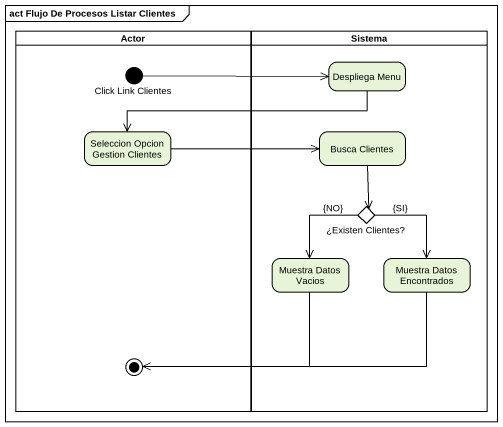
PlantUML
@startuml
mainframe act Flujo De Procesos Listar Clientes
hide empty description
state "Actor" as Actor_ <<partition>> {
  state "Click Link Clientes" as Click_Link_Clientes <<start>>
  state "Seleccion Opcion Gestion Clientes" as Seleccion_Opcion_Gestion
  state final1 <<end>>
}
state Sistema <<partition>> {
  state "Despliega Menu" as Despliega_Menu
  state "Busca Clientes" as Busca_Clientes
  state "¿Existen Clientes?" as Existen_Clientes <<choice>>
  state "Muestra Datos Vacios" as Muestra_Datos_Vacios
  state "Muestra Datos Encontrados" as Muestra_Datos_Encontrados
}
Click_Link_Clientes -right-> Despliega_Menu
Despliega_Menu -left-> Seleccion_Opcion_Gestion
Seleccion_Opcion_Gestion -right-> Busca_Clientes
Busca_Clientes --> Existen_Clientes
Existen_Clientes --> Muestra_Datos_Vacios : {NO}
Existen_Clientes --> Muestra_Datos_Encontrados : {SI}
Muestra_Datos_Vacios -left-> final1
Muestra_Datos_Encontrados -left-> final1
@enduml
